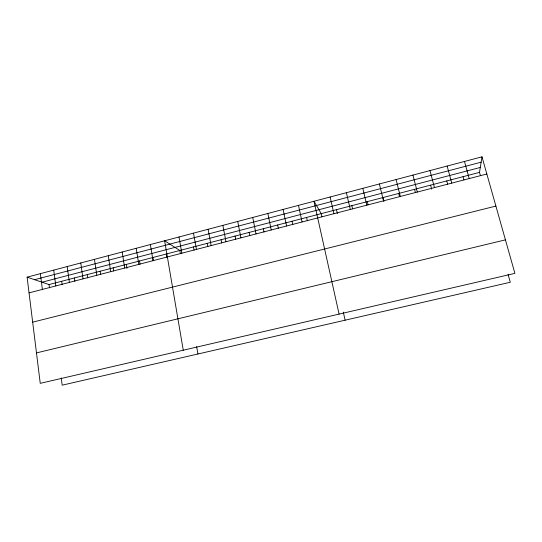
<?xml version="1.0" encoding="UTF-8"?>
<svg xmlns="http://www.w3.org/2000/svg" width="542" height="542" viewBox="0 0 542 542"><rect width="100%" height="100%" fill="white"/><g stroke="black" fill="none" stroke-linecap="round" stroke-linejoin="round"><path stroke-width="0.81" d="M480.422 175.635L479.514 172.39L481.987 156.828L27.1 277.158L40.243 383.343L514.9 273.364L481.987 156.828M34.607 279.692L481.133 162.18M42.066 282.206L480.293 167.464M27.1 277.158L49.044 284.564L479.514 172.39M29.044 292.876L486.838 174.002M32.669 322.158L495.896 206.075M36.477 352.91L505.435 239.849M508.071 274.333L510.286 282.26L62.181 385.172L61.239 377.937M464.487 161.455L469.216 178.582M463.064 176.672L463.952 179.91M447.15 166.042L451.757 183.115M446.764 180.92L447.631 184.151M429.969 170.588L434.46 187.607M430.599 185.134L431.656 189.151M412.95 175.093L417.32 192.058M414.576 189.307L415.402 192.518M396.08 179.551L400.335 196.468M398.695 193.447L399.495 196.644M382.943 197.552L383.919 201.536M379.366 183.975L383.506 200.838M367.327 201.624L368.086 204.801M362.801 188.359L366.832 205.167M351.839 205.655L352.585 208.826M346.385 192.701L350.301 209.456M336.487 209.659L337.388 213.609M330.119 197.003L333.926 213.711M321.962 216.78L321.257 213.629L313.994 201.272L339.082 314.103M343.303 312.111L345.112 320.193M306.603 217.444L307.321 220.757M298.479 205.371L302.077 221.976M292.063 221.238L292.768 224.537M283.093 209.442L286.596 226M277.639 224.991L278.324 228.284M267.843 213.48L271.244 229.984M263.331 228.724L264.001 232.003M252.721 217.477L256.027 233.934M249.137 232.423L249.787 235.695M237.728 221.441L240.939 237.857M235.059 236.088L235.689 239.354M222.857 225.377L225.98 241.739M221.089 239.733L221.705 242.985M208.114 229.28L211.143 245.594M207.227 243.344L207.83 246.583M193.494 233.141L196.428 249.408M193.48 246.928L194.063 250.16M178.995 236.983L181.841 253.202M180.398 253.703L179.836 250.479L164.619 240.783L183.264 350.207M196.631 346.548L197.938 353.994M166.299 254.008L166.848 257.226M152.864 257.511L153.4 260.716M150.358 244.557L153.027 260.682M139.538 260.98L140.053 264.184M136.211 248.297L138.793 264.374M126.313 264.428L126.936 268.419M122.18 252.01L124.68 268.039M113.19 267.85L113.671 271.027M108.271 255.688L110.683 271.678M100.162 271.244L100.656 274.591M94.464 259.34L96.801 275.282M87.235 274.611L87.716 277.951M80.778 262.965L83.028 278.859M74.41 277.951L74.871 281.284M67.194 266.556L69.369 282.402M61.68 281.271L62.127 284.591M53.726 270.119L55.819 285.919M49.044 284.564L49.478 287.877M40.359 273.656L42.378 289.414"/></g></svg>
